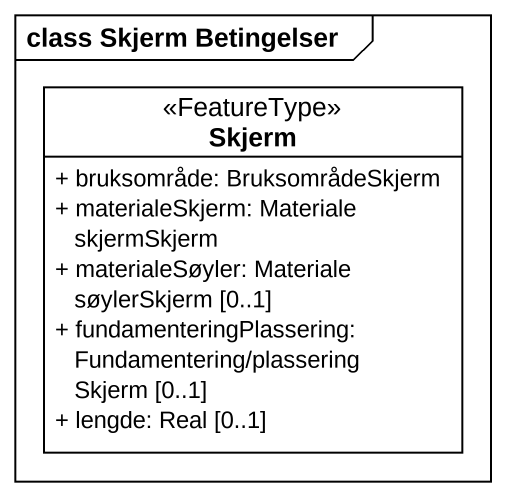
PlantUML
@startuml
mainframe class Skjerm Betingelser
hide circle
hide empty members
skinparam classAttributeIconSize 0
class Skjerm <<FeatureType>> {
  + bruksområde: BruksområdeSkjerm
  + materialeSkjerm: Materiale skjermSkjerm
  + materialeSøyler: Materiale søylerSkjerm [0..1]
  + fundamenteringPlassering: Fundamentering/plasseringSkjerm [0..1]
  + lengde: Real [0..1]
}
@enduml
